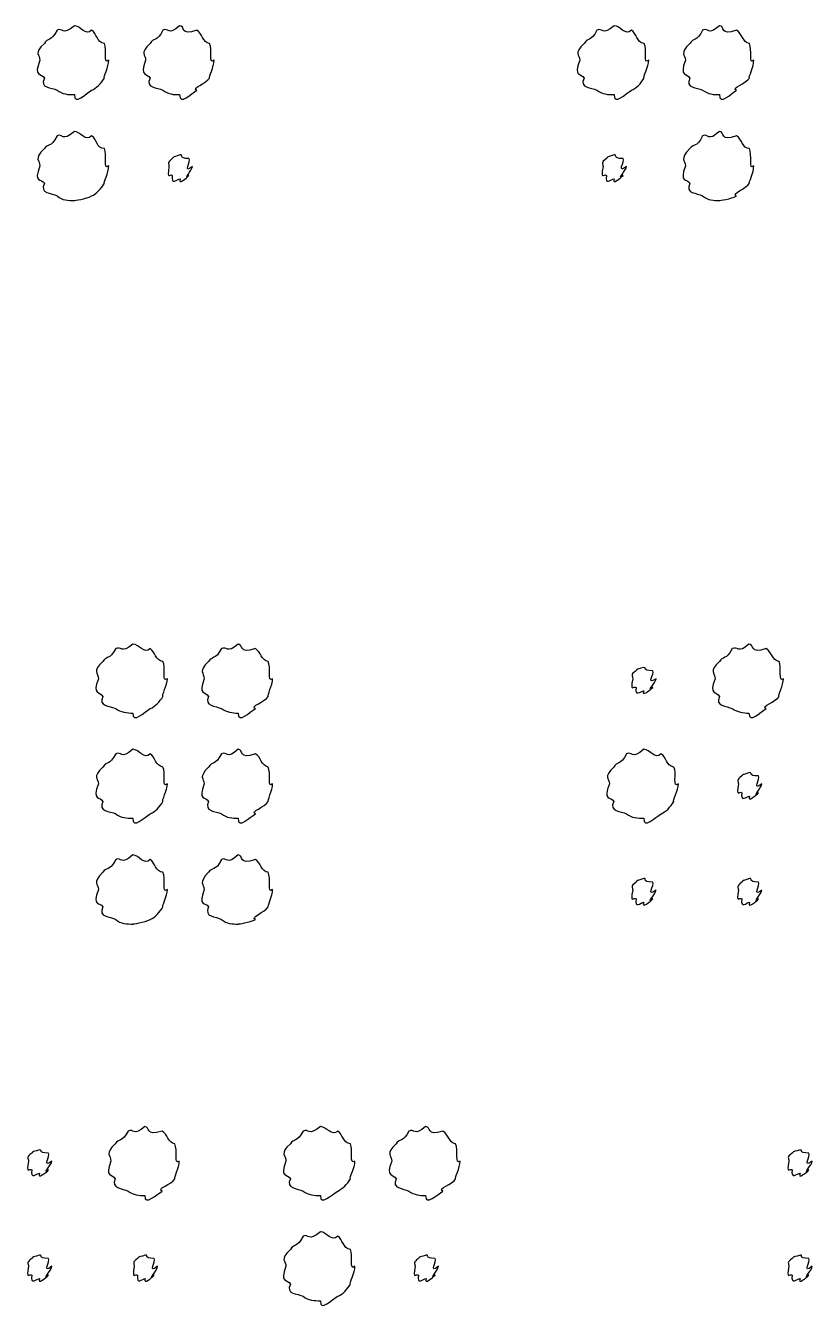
# Model space of a CAD drawing. Header units: millimetres. Extents: x -178 to -32, y 41 to 266.
# Drawn here: x -72.43 to -64.63, y 211.79 to 224.54 of the extents above; entities that cross this region are included whole.
import ezdxf

# ---------------------------------------------------------------- set-up
doc = ezdxf.new("R2010")
doc.units = ezdxf.units.MM
doc.layers.get('0').update_dxf_attribs({"linetype": 'CONTINUOUS'})

msp = doc.modelspace()

# ---------------------------------------------------------------- linework, layer by layer
at = {"color": 0}
for p, q in [((-71.9441, 224.536), (-71.9441, 224.536)), ((-70.9023, 224.536), (-70.9023, 224.536)), ((-66.596, 224.536), (-66.596, 224.536)), ((-65.5542, 224.536), (-65.5542, 224.536)), ((-71.9441, 223.489), (-71.9441, 223.489)), ((-65.5542, 223.489), (-65.5542, 223.489)), ((-70.897, 223.257), (-70.897, 223.257)), ((-66.596, 223.257), (-66.596, 223.257)), ((-71.3641, 218.408), (-71.3641, 218.408)), ((-70.3224, 218.408), (-70.3224, 218.408)), ((-65.2607, 218.408), (-65.2607, 218.408)), ((-66.3025, 218.176), (-66.3025, 218.176)), ((-71.3641, 217.366), (-71.3641, 217.366)), ((-70.3224, 217.366), (-70.3224, 217.366)), ((-66.3025, 217.366), (-66.3025, 217.366)), ((-65.2551, 217.135), (-65.2551, 217.135)), ((-71.3641, 216.319), (-71.3641, 216.319)), ((-70.3224, 216.319), (-70.3224, 216.319)), ((-66.3025, 216.087), (-66.3025, 216.087)), ((-65.2551, 216.087), (-65.2551, 216.087)), ((-71.247, 213.628), (-71.247, 213.628)), ((-69.5064, 213.628), (-69.5064, 213.628)), ((-68.4646, 213.628), (-68.4646, 213.628)), ((-72.2888, 213.396), (-72.2888, 213.396)), ((-64.7548, 213.396), (-64.7548, 213.396)), ((-69.5064, 212.586), (-69.5064, 212.586)), ((-72.2888, 212.354), (-72.2888, 212.354)), ((-71.2414, 212.354), (-71.2414, 212.354)), ((-68.459, 212.354), (-68.459, 212.354)), ((-64.7548, 212.354), (-64.7548, 212.354))]:
    msp.add_line(p, q, dxfattribs=at)
for points in [[(-71.9441, 224.536), (-72.0669, 224.429), (-72.0598, 224.521), (-72.1152, 224.492)], [(-71.7733, 224.492), (-71.8312, 224.429), (-71.8848, 224.536), (-71.9441, 224.536)], [(-70.9023, 224.536), (-71.0152, 224.429), (-71.0128, 224.521), (-71.0678, 224.492)], [(-70.7316, 224.492), (-70.9023, 224.429), (-70.8431, 224.536), (-70.9023, 224.536)], [(-66.596, 224.536), (-66.7187, 224.429), (-66.7117, 224.521), (-66.7667, 224.492)], [(-66.4252, 224.492), (-66.4831, 224.429), (-66.5367, 224.536), (-66.596, 224.536)], [(-65.5542, 224.536), (-65.6671, 224.429), (-65.6643, 224.521), (-65.7197, 224.492)], [(-65.3835, 224.492), (-65.5542, 224.429), (-65.495, 224.536), (-65.5542, 224.536)], [(-72.1152, 224.492), (-72.1769, 224.371), (-72.2115, 224.418), (-72.2418, 224.36)], [(-71.6467, 224.36), (-71.725, 224.371), (-71.7208, 224.462), (-71.7733, 224.492)], [(-71.0678, 224.492), (-71.1256, 224.371), (-71.1641, 224.418), (-71.1944, 224.36)], [(-70.6046, 224.36), (-70.6737, 224.371), (-70.6766, 224.462), (-70.7316, 224.492)], [(-66.7667, 224.492), (-66.8288, 224.371), (-66.8634, 224.418), (-66.8937, 224.36)], [(-66.2982, 224.36), (-66.3769, 224.371), (-66.3727, 224.462), (-66.4252, 224.492)], [(-65.7197, 224.492), (-65.7775, 224.371), (-65.816, 224.418), (-65.8463, 224.36)], [(-65.2565, 224.36), (-65.3256, 224.371), (-65.3281, 224.462), (-65.3835, 224.492)], [(-72.2418, 224.36), (-72.3533, 224.257), (-72.2859, 224.25), (-72.2859, 224.195)], [(-71.6026, 224.195), (-71.6629, 224.139), (-71.6164, 224.305), (-71.6467, 224.36)], [(-71.1944, 224.36), (-71.302, 224.257), (-71.2385, 224.25), (-71.2385, 224.195)], [(-70.5605, 224.195), (-70.6159, 224.139), (-70.5743, 224.305), (-70.6046, 224.36)], [(-66.8937, 224.36), (-67.0052, 224.257), (-66.9378, 224.25), (-66.9378, 224.195)], [(-66.2541, 224.195), (-66.3148, 224.139), (-66.2679, 224.305), (-66.2982, 224.36)], [(-65.8463, 224.36), (-65.9539, 224.257), (-65.8904, 224.25), (-65.8904, 224.195)], [(-65.2124, 224.195), (-65.2674, 224.139), (-65.2261, 224.305), (-65.2565, 224.36)], [(-72.2859, 224.195), (-72.3533, 224.021), (-72.2708, 224.073), (-72.2418, 224.018)], [(-71.6467, 224.018), (-71.6629, 224.021), (-71.6026, 224.131), (-71.6026, 224.195)], [(-71.2385, 224.195), (-71.302, 224.021), (-71.2234, 224.073), (-71.1944, 224.018)], [(-70.6046, 224.018), (-70.6159, 224.021), (-70.5605, 224.131), (-70.5605, 224.195)], [(-66.9378, 224.195), (-67.0052, 224.021), (-66.9226, 224.073), (-66.8937, 224.018)], [(-66.2982, 224.018), (-66.3148, 224.021), (-66.2541, 224.131), (-66.2541, 224.195)], [(-65.8904, 224.195), (-65.9539, 224.021), (-65.8753, 224.073), (-65.8463, 224.018)], [(-65.2565, 224.018), (-65.2674, 224.021), (-65.2124, 224.131), (-65.2124, 224.195)], [(-72.2418, 224.018), (-72.294, 223.915), (-72.1702, 223.926), (-72.1152, 223.897)], [(-71.7733, 223.897), (-71.725, 223.915), (-71.6795, 223.966), (-71.6467, 224.018)], [(-71.1944, 224.018), (-71.2442, 223.915), (-71.1228, 223.926), (-71.0678, 223.897)], [(-70.7316, 223.897), (-70.7923, 223.915), (-70.6335, 223.966), (-70.6046, 224.018)], [(-66.8937, 224.018), (-66.9459, 223.915), (-66.8221, 223.926), (-66.7667, 223.897)], [(-66.4252, 223.897), (-66.3769, 223.915), (-66.3314, 223.966), (-66.2982, 224.018)], [(-65.8463, 224.018), (-65.8961, 223.915), (-65.7747, 223.926), (-65.7197, 223.897)], [(-65.3835, 223.897), (-65.4438, 223.915), (-65.2854, 223.966), (-65.2565, 224.018)], [(-72.1152, 223.897), (-72.0669, 223.856), (-72.0019, 223.853), (-71.9441, 223.853)], [(-71.9441, 223.853), (-71.9497, 223.738), (-71.8284, 223.866), (-71.7733, 223.897)], [(-71.0678, 223.897), (-71.0152, 223.856), (-70.9574, 223.853), (-70.9023, 223.853)], [(-70.9023, 223.853), (-70.9023, 223.738), (-70.7866, 223.866), (-70.7316, 223.897)], [(-66.7667, 223.897), (-66.7187, 223.856), (-66.6538, 223.853), (-66.596, 223.853)], [(-66.596, 223.853), (-66.6016, 223.738), (-66.4803, 223.866), (-66.4252, 223.897)], [(-65.7197, 223.897), (-65.6671, 223.856), (-65.6093, 223.853), (-65.5542, 223.853)], [(-65.5542, 223.853), (-65.5542, 223.738), (-65.4385, 223.866), (-65.3835, 223.897)], [(-71.9441, 223.489), (-72.0669, 223.379), (-72.0598, 223.474), (-72.1152, 223.445)], [(-71.7733, 223.445), (-71.8312, 223.379), (-71.8848, 223.489), (-71.9441, 223.489)], [(-65.5542, 223.489), (-65.6671, 223.379), (-65.6643, 223.474), (-65.7197, 223.445)], [(-65.3835, 223.445), (-65.5542, 223.379), (-65.495, 223.489), (-65.5542, 223.489)], [(-72.1152, 223.445), (-72.1769, 223.319), (-72.2115, 223.373), (-72.2418, 223.318)], [(-71.6467, 223.318), (-71.725, 223.319), (-71.7208, 223.415), (-71.7733, 223.445)], [(-65.7197, 223.445), (-65.7775, 223.319), (-65.816, 223.373), (-65.8463, 223.318)], [(-65.2565, 223.318), (-65.3256, 223.319), (-65.3281, 223.415), (-65.3835, 223.445)], [(-72.2418, 223.318), (-72.3533, 223.209), (-72.2859, 223.205), (-72.2859, 223.147)], [(-71.6026, 223.147), (-71.6629, 223.092), (-71.6164, 223.263), (-71.6467, 223.318)], [(-70.974, 223.219), (-71.0304, 223.176), (-71.0071, 223.17), (-71.0071, 223.141)], [(-70.897, 223.257), (-70.9863, 223.224), (-70.9521, 223.243), (-70.974, 223.219)], [(-70.8089, 223.219), (-70.9203, 223.224), (-70.8597, 223.257), (-70.897, 223.257)], [(-70.7757, 223.141), (-70.8762, 223.059), (-70.7866, 223.197), (-70.8089, 223.219)], [(-66.6732, 223.219), (-66.7339, 223.176), (-66.7064, 223.17), (-66.7064, 223.141)], [(-66.596, 223.257), (-66.6898, 223.224), (-66.651, 223.243), (-66.6732, 223.219)], [(-66.5078, 223.219), (-66.6235, 223.224), (-66.5589, 223.257), (-66.596, 223.257)], [(-66.4746, 223.141), (-66.5794, 223.059), (-66.4859, 223.197), (-66.5078, 223.219)], [(-65.8463, 223.318), (-65.9539, 223.209), (-65.8904, 223.205), (-65.8904, 223.147)], [(-65.2124, 223.147), (-65.2674, 223.092), (-65.2261, 223.263), (-65.2565, 223.318)], [(-72.2859, 223.147), (-72.3533, 222.971), (-72.2708, 223.027), (-72.2418, 222.976)], [(-71.6467, 222.976), (-71.6629, 222.971), (-71.6026, 223.084), (-71.6026, 223.147)], [(-71.0071, 223.141), (-71.0304, 222.995), (-70.9962, 223.078), (-70.974, 223.053)], [(-70.8089, 223.053), (-70.8762, 222.995), (-70.7757, 223.109), (-70.7757, 223.141)], [(-66.7064, 223.141), (-66.7339, 222.995), (-66.6951, 223.078), (-66.6732, 223.053)], [(-66.5078, 223.053), (-66.5794, 222.995), (-66.4746, 223.109), (-66.4746, 223.141)], [(-65.8904, 223.147), (-65.9539, 222.971), (-65.8753, 223.027), (-65.8463, 222.976)], [(-65.2565, 222.976), (-65.2674, 222.971), (-65.2124, 223.084), (-65.2124, 223.147)], [(-72.2418, 222.976), (-72.294, 222.867), (-72.1702, 222.883), (-72.1152, 222.849)], [(-71.7733, 222.849), (-71.725, 222.867), (-71.6795, 222.924), (-71.6467, 222.976)], [(-70.974, 223.053), (-70.9863, 222.948), (-70.926, 223.02), (-70.897, 223.02)], [(-70.897, 223.02), (-70.9203, 222.948), (-70.8307, 223.031), (-70.8089, 223.053)], [(-66.6732, 223.053), (-66.6898, 222.948), (-66.6249, 223.02), (-66.596, 223.02)], [(-66.596, 223.02), (-66.6235, 222.948), (-66.53, 223.031), (-66.5078, 223.053)], [(-65.8463, 222.976), (-65.8961, 222.867), (-65.7747, 222.883), (-65.7197, 222.849)], [(-65.3835, 222.849), (-65.4438, 222.867), (-65.2854, 222.924), (-65.2565, 222.976)], [(-72.1152, 222.849), (-72.0669, 222.805), (-72.0019, 222.805), (-71.9441, 222.805)], [(-71.9441, 222.805), (-71.9497, 222.805), (-71.8284, 222.819), (-71.7733, 222.849)], [(-65.7197, 222.849), (-65.6671, 222.805), (-65.6093, 222.805), (-65.5542, 222.805)], [(-65.5542, 222.805), (-65.5542, 222.805), (-65.4385, 222.819), (-65.3835, 222.849)], [(-71.3641, 218.408), (-71.4865, 218.306), (-71.4798, 218.393), (-71.5349, 218.364)], [(-71.193, 218.364), (-71.2509, 218.306), (-71.3049, 218.408), (-71.3641, 218.408)], [(-70.3224, 218.408), (-70.4353, 218.306), (-70.4324, 218.393), (-70.4875, 218.364)], [(-70.1513, 218.364), (-70.3224, 218.306), (-70.2631, 218.408), (-70.3224, 218.408)], [(-65.2607, 218.408), (-65.3736, 218.306), (-65.3708, 218.393), (-65.4262, 218.364)], [(-65.09, 218.364), (-65.2607, 218.306), (-65.2014, 218.408), (-65.2607, 218.408)], [(-71.5349, 218.364), (-71.597, 218.248), (-71.6315, 218.292), (-71.6615, 218.237)], [(-71.0664, 218.237), (-71.145, 218.248), (-71.1408, 218.333), (-71.193, 218.364)], [(-70.4875, 218.364), (-70.5453, 218.248), (-70.5841, 218.292), (-70.6145, 218.237)], [(-70.0246, 218.237), (-70.0934, 218.248), (-70.0962, 218.333), (-70.1513, 218.364)], [(-65.4262, 218.364), (-65.484, 218.248), (-65.5225, 218.292), (-65.5528, 218.237)], [(-64.963, 218.237), (-65.0321, 218.248), (-65.0346, 218.333), (-65.09, 218.364)], [(-71.6615, 218.237), (-71.7733, 218.138), (-71.7056, 218.124), (-71.7056, 218.066)], [(-71.0223, 218.066), (-71.083, 218.019), (-71.036, 218.182), (-71.0664, 218.237)], [(-70.6145, 218.237), (-70.7217, 218.138), (-70.6586, 218.124), (-70.6586, 218.066)], [(-69.9805, 218.066), (-70.0356, 218.019), (-69.9943, 218.182), (-70.0246, 218.237)], [(-66.3797, 218.143), (-66.4404, 218.108), (-66.4129, 218.095), (-66.4129, 218.066)], [(-66.3025, 218.176), (-66.3963, 218.152), (-66.3575, 218.166), (-66.3797, 218.143)], [(-66.2143, 218.143), (-66.33, 218.152), (-66.2654, 218.176), (-66.3025, 218.176)], [(-66.1811, 218.066), (-66.2859, 217.991), (-66.1924, 218.121), (-66.2143, 218.143)], [(-65.5528, 218.237), (-65.6604, 218.138), (-65.5969, 218.124), (-65.5969, 218.066)], [(-64.9189, 218.066), (-64.9739, 218.019), (-64.9326, 218.182), (-64.963, 218.237)], [(-71.7056, 218.066), (-71.7733, 217.898), (-71.6908, 217.945), (-71.6615, 217.89)], [(-71.0664, 217.89), (-71.083, 217.898), (-71.0223, 218.003), (-71.0223, 218.066)], [(-70.6586, 218.066), (-70.7217, 217.898), (-70.6434, 217.945), (-70.6145, 217.89)], [(-70.0246, 217.89), (-70.0356, 217.898), (-69.9805, 218.003), (-69.9805, 218.066)], [(-66.4129, 218.066), (-66.4404, 217.924), (-66.4016, 218), (-66.3797, 217.978)], [(-66.2143, 217.978), (-66.2859, 217.924), (-66.1811, 218.029), (-66.1811, 218.066)], [(-65.5969, 218.066), (-65.6604, 217.898), (-65.5817, 217.945), (-65.5528, 217.89)], [(-64.963, 217.89), (-64.9739, 217.898), (-64.9189, 218.003), (-64.9189, 218.066)], [(-71.6615, 217.89), (-71.7141, 217.792), (-71.5899, 217.798), (-71.5349, 217.769)], [(-71.193, 217.769), (-71.145, 217.792), (-71.0995, 217.837), (-71.0664, 217.89)], [(-70.6145, 217.89), (-70.6639, 217.792), (-70.5429, 217.798), (-70.4875, 217.769)], [(-70.1513, 217.769), (-70.212, 217.792), (-70.0536, 217.837), (-70.0246, 217.89)], [(-66.3797, 217.978), (-66.3963, 217.88), (-66.3314, 217.945), (-66.3025, 217.945)], [(-66.3025, 217.945), (-66.33, 217.88), (-66.2365, 217.956), (-66.2143, 217.978)], [(-65.5528, 217.89), (-65.6026, 217.792), (-65.4812, 217.798), (-65.4262, 217.769)], [(-65.09, 217.769), (-65.1503, 217.792), (-64.9919, 217.837), (-64.963, 217.89)], [(-71.5349, 217.769), (-71.4865, 217.733), (-71.422, 217.725), (-71.3641, 217.725)], [(-71.3641, 217.725), (-71.3694, 217.616), (-71.2484, 217.738), (-71.193, 217.769)], [(-70.4875, 217.769), (-70.4353, 217.733), (-70.3774, 217.725), (-70.3224, 217.725)], [(-70.3224, 217.725), (-70.3224, 217.616), (-70.2063, 217.738), (-70.1513, 217.769)], [(-65.4262, 217.769), (-65.3736, 217.733), (-65.3157, 217.725), (-65.2607, 217.725)], [(-65.2607, 217.725), (-65.2607, 217.616), (-65.145, 217.738), (-65.09, 217.769)], [(-71.3641, 217.366), (-71.4865, 217.259), (-71.4798, 217.351), (-71.5349, 217.322)], [(-71.193, 217.322), (-71.2509, 217.259), (-71.3049, 217.366), (-71.3641, 217.366)], [(-70.3224, 217.366), (-70.4353, 217.259), (-70.4324, 217.351), (-70.4875, 217.322)], [(-70.1513, 217.322), (-70.3224, 217.259), (-70.2631, 217.366), (-70.3224, 217.366)], [(-66.3025, 217.366), (-66.4252, 217.259), (-66.4182, 217.351), (-66.4732, 217.322)], [(-66.1317, 217.322), (-66.1896, 217.259), (-66.2432, 217.366), (-66.3025, 217.366)], [(-71.5349, 217.322), (-71.597, 217.201), (-71.6315, 217.248), (-71.6615, 217.19)], [(-71.0664, 217.19), (-71.145, 217.201), (-71.1408, 217.292), (-71.193, 217.322)], [(-70.4875, 217.322), (-70.5453, 217.201), (-70.5841, 217.248), (-70.6145, 217.19)], [(-70.0246, 217.19), (-70.0934, 217.201), (-70.0962, 217.292), (-70.1513, 217.322)], [(-66.4732, 217.322), (-66.5353, 217.201), (-66.5699, 217.248), (-66.6002, 217.19)], [(-66.0047, 217.19), (-66.0834, 217.201), (-66.0792, 217.292), (-66.1317, 217.322)], [(-71.6615, 217.19), (-71.7733, 217.086), (-71.7056, 217.08), (-71.7056, 217.025)], [(-71.0223, 217.025), (-71.083, 216.969), (-71.036, 217.135), (-71.0664, 217.19)], [(-70.6145, 217.19), (-70.7217, 217.086), (-70.6586, 217.08), (-70.6586, 217.025)], [(-69.9805, 217.025), (-70.0356, 216.969), (-69.9943, 217.135), (-70.0246, 217.19)], [(-66.6002, 217.19), (-66.7117, 217.086), (-66.6443, 217.08), (-66.6443, 217.025)], [(-65.9606, 217.025), (-66.0213, 216.969), (-65.9744, 217.135), (-66.0047, 217.19)], [(-65.3323, 217.102), (-65.3888, 217.06), (-65.3655, 217.054), (-65.3655, 217.025)], [(-65.2551, 217.135), (-65.3447, 217.104), (-65.3105, 217.124), (-65.3323, 217.102)], [(-65.1669, 217.102), (-65.2787, 217.104), (-65.218, 217.135), (-65.2551, 217.135)], [(-65.1341, 217.025), (-65.2346, 216.943), (-65.145, 217.08), (-65.1669, 217.102)], [(-71.7056, 217.025), (-71.7733, 216.851), (-71.6908, 216.903), (-71.6615, 216.848)], [(-71.0664, 216.848), (-71.083, 216.851), (-71.0223, 216.961), (-71.0223, 217.025)], [(-70.6586, 217.025), (-70.7217, 216.851), (-70.6434, 216.903), (-70.6145, 216.848)], [(-70.0246, 216.848), (-70.0356, 216.851), (-69.9805, 216.961), (-69.9805, 217.025)], [(-66.6443, 217.025), (-66.7117, 216.851), (-66.6291, 216.903), (-66.6002, 216.848)], [(-66.0047, 216.848), (-66.0213, 216.851), (-65.9606, 216.961), (-65.9606, 217.025)], [(-65.3655, 217.025), (-65.3888, 216.877), (-65.3546, 216.958), (-65.3323, 216.936)], [(-65.1669, 216.936), (-65.2346, 216.877), (-65.1341, 216.987), (-65.1341, 217.025)], [(-71.6615, 216.848), (-71.7141, 216.745), (-71.5899, 216.756), (-71.5349, 216.727)], [(-71.193, 216.727), (-71.145, 216.745), (-71.0995, 216.796), (-71.0664, 216.848)], [(-70.6145, 216.848), (-70.6639, 216.745), (-70.5429, 216.756), (-70.4875, 216.727)], [(-70.1513, 216.727), (-70.212, 216.745), (-70.0536, 216.796), (-70.0246, 216.848)], [(-66.6002, 216.848), (-66.6524, 216.745), (-66.5286, 216.756), (-66.4732, 216.727)], [(-66.1317, 216.727), (-66.0834, 216.745), (-66.0379, 216.796), (-66.0047, 216.848)], [(-65.3323, 216.936), (-65.3447, 216.833), (-65.284, 216.903), (-65.2551, 216.903)], [(-65.2551, 216.903), (-65.2787, 216.833), (-65.1891, 216.914), (-65.1669, 216.936)], [(-71.5349, 216.727), (-71.4865, 216.686), (-71.422, 216.683), (-71.3641, 216.683)], [(-71.3641, 216.683), (-71.3694, 216.569), (-71.2484, 216.697), (-71.193, 216.727)], [(-70.4875, 216.727), (-70.4353, 216.686), (-70.3774, 216.683), (-70.3224, 216.683)], [(-70.3224, 216.683), (-70.3224, 216.569), (-70.2063, 216.697), (-70.1513, 216.727)], [(-66.4732, 216.727), (-66.4252, 216.686), (-66.3603, 216.683), (-66.3025, 216.683)], [(-66.3025, 216.683), (-66.3081, 216.569), (-66.1868, 216.697), (-66.1317, 216.727)], [(-71.5349, 216.275), (-71.597, 216.149), (-71.6315, 216.203), (-71.6615, 216.148)], [(-71.3641, 216.319), (-71.4865, 216.209), (-71.4798, 216.304), (-71.5349, 216.275)], [(-71.193, 216.275), (-71.2509, 216.209), (-71.3049, 216.319), (-71.3641, 216.319)], [(-71.0664, 216.148), (-71.145, 216.149), (-71.1408, 216.245), (-71.193, 216.275)], [(-70.4875, 216.275), (-70.5453, 216.149), (-70.5841, 216.203), (-70.6145, 216.148)], [(-70.3224, 216.319), (-70.4353, 216.209), (-70.4324, 216.304), (-70.4875, 216.275)], [(-70.1513, 216.275), (-70.3224, 216.209), (-70.2631, 216.319), (-70.3224, 216.319)], [(-70.0246, 216.148), (-70.0934, 216.149), (-70.0962, 216.245), (-70.1513, 216.275)], [(-71.6615, 216.148), (-71.7733, 216.039), (-71.7056, 216.035), (-71.7056, 215.977)], [(-71.0223, 215.977), (-71.083, 215.922), (-71.036, 216.093), (-71.0664, 216.148)], [(-70.6145, 216.148), (-70.7217, 216.039), (-70.6586, 216.035), (-70.6586, 215.977)], [(-69.9805, 215.977), (-70.0356, 215.922), (-69.9943, 216.093), (-70.0246, 216.148)], [(-66.3025, 216.087), (-66.3963, 216.055), (-66.3575, 216.074), (-66.3797, 216.049)], [(-66.2143, 216.049), (-66.33, 216.055), (-66.2654, 216.087), (-66.3025, 216.087)], [(-65.2551, 216.087), (-65.3447, 216.055), (-65.3105, 216.074), (-65.3323, 216.049)], [(-65.1669, 216.049), (-65.2787, 216.055), (-65.218, 216.087), (-65.2551, 216.087)], [(-71.7056, 215.977), (-71.7733, 215.801), (-71.6908, 215.857), (-71.6615, 215.806)], [(-71.0664, 215.806), (-71.083, 215.801), (-71.0223, 215.914), (-71.0223, 215.977)], [(-70.6586, 215.977), (-70.7217, 215.801), (-70.6434, 215.857), (-70.6145, 215.806)], [(-70.0246, 215.806), (-70.0356, 215.801), (-69.9805, 215.914), (-69.9805, 215.977)], [(-66.3797, 216.049), (-66.4404, 216.006), (-66.4129, 216.001), (-66.4129, 215.972)], [(-66.4129, 215.972), (-66.4404, 215.826), (-66.4016, 215.908), (-66.3797, 215.883)], [(-66.1811, 215.972), (-66.2859, 215.889), (-66.1924, 216.027), (-66.2143, 216.049)], [(-66.2143, 215.883), (-66.2859, 215.826), (-66.1811, 215.938), (-66.1811, 215.972)], [(-65.3323, 216.049), (-65.3888, 216.006), (-65.3655, 216.001), (-65.3655, 215.972)], [(-65.3655, 215.972), (-65.3888, 215.826), (-65.3546, 215.908), (-65.3323, 215.883)], [(-65.1341, 215.972), (-65.2346, 215.889), (-65.145, 216.027), (-65.1669, 216.049)], [(-65.1669, 215.883), (-65.2346, 215.826), (-65.1341, 215.938), (-65.1341, 215.972)], [(-66.3797, 215.883), (-66.3963, 215.779), (-66.3314, 215.85), (-66.3025, 215.85)], [(-66.3025, 215.85), (-66.33, 215.779), (-66.2365, 215.862), (-66.2143, 215.883)], [(-65.3323, 215.883), (-65.3447, 215.779), (-65.284, 215.85), (-65.2551, 215.85)], [(-65.2551, 215.85), (-65.2787, 215.779), (-65.1891, 215.862), (-65.1669, 215.883)], [(-71.6615, 215.806), (-71.7141, 215.698), (-71.5899, 215.713), (-71.5349, 215.68)], [(-71.193, 215.68), (-71.145, 215.698), (-71.0995, 215.754), (-71.0664, 215.806)], [(-70.6145, 215.806), (-70.6639, 215.698), (-70.5429, 215.713), (-70.4875, 215.68)], [(-70.1513, 215.68), (-70.212, 215.698), (-70.0536, 215.754), (-70.0246, 215.806)], [(-71.5349, 215.68), (-71.4865, 215.635), (-71.422, 215.635), (-71.3641, 215.635)], [(-71.3641, 215.635), (-71.3694, 215.635), (-71.2484, 215.649), (-71.193, 215.68)], [(-70.4875, 215.68), (-70.4353, 215.635), (-70.3774, 215.635), (-70.3224, 215.635)], [(-70.3224, 215.635), (-70.3224, 215.635), (-70.2063, 215.649), (-70.1513, 215.68)], [(-71.4121, 213.584), (-71.4703, 213.468), (-71.5088, 213.512), (-71.5391, 213.457)], [(-71.247, 213.628), (-71.3599, 213.526), (-71.3571, 213.613), (-71.4121, 213.584)], [(-71.0759, 213.584), (-71.247, 213.526), (-71.1877, 213.628), (-71.247, 213.628)], [(-70.9493, 213.457), (-71.018, 213.468), (-71.0209, 213.553), (-71.0759, 213.584)], [(-69.6771, 213.584), (-69.7392, 213.468), (-69.7738, 213.512), (-69.8041, 213.457)], [(-69.5064, 213.628), (-69.6292, 213.526), (-69.6221, 213.613), (-69.6771, 213.584)], [(-69.3357, 213.584), (-69.3935, 213.526), (-69.4471, 213.628), (-69.5064, 213.628)], [(-69.2087, 213.457), (-69.2873, 213.468), (-69.2831, 213.553), (-69.3357, 213.584)], [(-68.6301, 213.584), (-68.6879, 213.468), (-68.7264, 213.512), (-68.7567, 213.457)], [(-68.4646, 213.628), (-68.5775, 213.526), (-68.5747, 213.613), (-68.6301, 213.584)], [(-68.2939, 213.584), (-68.4646, 213.526), (-68.4054, 213.628), (-68.4646, 213.628)], [(-68.1669, 213.457), (-68.236, 213.468), (-68.2385, 213.553), (-68.2939, 213.584)], [(-71.5391, 213.457), (-71.6467, 213.358), (-71.5832, 213.344), (-71.5832, 213.286)], [(-70.9052, 213.286), (-70.9602, 213.239), (-70.9189, 213.402), (-70.9493, 213.457)], [(-69.8041, 213.457), (-69.9156, 213.358), (-69.8482, 213.344), (-69.8482, 213.286)], [(-69.1646, 213.286), (-69.2252, 213.239), (-69.1783, 213.402), (-69.2087, 213.457)], [(-68.7567, 213.457), (-68.8643, 213.358), (-68.8008, 213.344), (-68.8008, 213.286)], [(-68.1228, 213.286), (-68.1778, 213.239), (-68.1366, 213.402), (-68.1669, 213.457)], [(-72.366, 213.363), (-72.4263, 213.327), (-72.3988, 213.315), (-72.3988, 213.286)], [(-72.3988, 213.286), (-72.4263, 213.144), (-72.3879, 213.22), (-72.366, 213.198)], [(-72.2888, 213.396), (-72.3822, 213.371), (-72.3438, 213.385), (-72.366, 213.363)], [(-72.2006, 213.363), (-72.3163, 213.371), (-72.2514, 213.396), (-72.2888, 213.396)], [(-72.1674, 213.286), (-72.2722, 213.21), (-72.1783, 213.341), (-72.2006, 213.363)], [(-72.2006, 213.198), (-72.2722, 213.144), (-72.1674, 213.249), (-72.1674, 213.286)], [(-71.5832, 213.286), (-71.6467, 213.118), (-71.568, 213.165), (-71.5391, 213.11)], [(-70.9493, 213.11), (-70.9602, 213.118), (-70.9052, 213.222), (-70.9052, 213.286)], [(-69.8482, 213.286), (-69.9156, 213.118), (-69.8331, 213.165), (-69.8041, 213.11)], [(-69.2087, 213.11), (-69.2252, 213.118), (-69.1646, 213.222), (-69.1646, 213.286)], [(-68.8008, 213.286), (-68.8643, 213.118), (-68.7857, 213.165), (-68.7567, 213.11)], [(-68.1669, 213.11), (-68.1778, 213.118), (-68.1228, 213.222), (-68.1228, 213.286)], [(-64.8321, 213.363), (-64.8928, 213.327), (-64.8652, 213.315), (-64.8652, 213.286)], [(-64.8652, 213.286), (-64.8928, 213.144), (-64.8543, 213.22), (-64.8321, 213.198)], [(-64.7548, 213.396), (-64.8487, 213.371), (-64.8102, 213.385), (-64.8321, 213.363)], [(-64.6666, 213.363), (-64.7823, 213.371), (-64.7178, 213.396), (-64.7548, 213.396)], [(-64.6338, 213.286), (-64.7382, 213.21), (-64.6448, 213.341), (-64.6666, 213.363)], [(-64.6666, 213.198), (-64.7382, 213.144), (-64.6338, 213.249), (-64.6338, 213.286)], [(-72.366, 213.198), (-72.3822, 213.1), (-72.3177, 213.165), (-72.2888, 213.165)], [(-72.2888, 213.165), (-72.3163, 213.1), (-72.2224, 213.175), (-72.2006, 213.198)], [(-64.8321, 213.198), (-64.8487, 213.1), (-64.7838, 213.165), (-64.7548, 213.165)], [(-64.7548, 213.165), (-64.7823, 213.1), (-64.6889, 213.175), (-64.6666, 213.198)], [(-71.5391, 213.11), (-71.5885, 213.012), (-71.4675, 213.017), (-71.4121, 212.988)], [(-71.0759, 212.988), (-71.1366, 213.012), (-70.9782, 213.057), (-70.9493, 213.11)], [(-69.8041, 213.11), (-69.8564, 213.012), (-69.7325, 213.017), (-69.6771, 212.988)], [(-69.3357, 212.988), (-69.2873, 213.012), (-69.2418, 213.057), (-69.2087, 213.11)], [(-68.7567, 213.11), (-68.8065, 213.012), (-68.6851, 213.017), (-68.6301, 212.988)], [(-68.2939, 212.988), (-68.3542, 213.012), (-68.1958, 213.057), (-68.1669, 213.11)], [(-71.4121, 212.988), (-71.3599, 212.953), (-71.302, 212.944), (-71.247, 212.944)], [(-71.247, 212.944), (-71.247, 212.835), (-71.1313, 212.958), (-71.0759, 212.988)], [(-69.6771, 212.988), (-69.6292, 212.953), (-69.5643, 212.944), (-69.5064, 212.944)], [(-69.5064, 212.944), (-69.512, 212.835), (-69.3907, 212.958), (-69.3357, 212.988)], [(-68.6301, 212.988), (-68.5775, 212.953), (-68.5197, 212.944), (-68.4646, 212.944)], [(-68.4646, 212.944), (-68.4646, 212.835), (-68.3489, 212.958), (-68.2939, 212.988)], [(-69.6771, 212.542), (-69.7392, 212.421), (-69.7738, 212.467), (-69.8041, 212.409)], [(-69.5064, 212.586), (-69.6292, 212.478), (-69.6221, 212.571), (-69.6771, 212.542)], [(-69.3357, 212.542), (-69.3935, 212.478), (-69.4471, 212.586), (-69.5064, 212.586)], [(-69.2087, 212.409), (-69.2873, 212.421), (-69.2831, 212.512), (-69.3357, 212.542)], [(-69.8041, 212.409), (-69.9156, 212.306), (-69.8482, 212.299), (-69.8482, 212.244)], [(-69.1646, 212.244), (-69.2252, 212.189), (-69.1783, 212.354), (-69.2087, 212.409)], [(-72.366, 212.321), (-72.4263, 212.28), (-72.3988, 212.273), (-72.3988, 212.244)], [(-72.2888, 212.354), (-72.3822, 212.324), (-72.3438, 212.343), (-72.366, 212.321)], [(-72.2006, 212.321), (-72.3163, 212.324), (-72.2514, 212.354), (-72.2888, 212.354)], [(-72.1674, 212.244), (-72.2722, 212.163), (-72.1783, 212.299), (-72.2006, 212.321)], [(-71.3186, 212.321), (-71.3751, 212.28), (-71.3518, 212.273), (-71.3518, 212.244)], [(-71.2414, 212.354), (-71.331, 212.324), (-71.2964, 212.343), (-71.3186, 212.321)], [(-71.1532, 212.321), (-71.2646, 212.324), (-71.2043, 212.354), (-71.2414, 212.354)], [(-71.12, 212.244), (-71.2205, 212.163), (-71.1313, 212.299), (-71.1532, 212.321)], [(-68.5363, 212.321), (-68.5927, 212.28), (-68.5694, 212.273), (-68.5694, 212.244)], [(-68.459, 212.354), (-68.5486, 212.324), (-68.5144, 212.343), (-68.5363, 212.321)], [(-68.3708, 212.321), (-68.4826, 212.324), (-68.422, 212.354), (-68.459, 212.354)], [(-68.338, 212.244), (-68.4385, 212.163), (-68.3489, 212.299), (-68.3708, 212.321)], [(-64.8321, 212.321), (-64.8928, 212.28), (-64.8652, 212.273), (-64.8652, 212.244)], [(-64.7548, 212.354), (-64.8487, 212.324), (-64.8102, 212.343), (-64.8321, 212.321)], [(-64.6666, 212.321), (-64.7823, 212.324), (-64.7178, 212.354), (-64.7548, 212.354)], [(-64.6338, 212.244), (-64.7382, 212.163), (-64.6448, 212.299), (-64.6666, 212.321)], [(-72.3988, 212.244), (-72.4263, 212.097), (-72.3879, 212.178), (-72.366, 212.156)], [(-72.366, 212.156), (-72.3822, 212.053), (-72.3177, 212.123), (-72.2888, 212.123)], [(-72.2888, 212.123), (-72.3163, 212.053), (-72.2224, 212.134), (-72.2006, 212.156)], [(-72.2006, 212.156), (-72.2722, 212.097), (-72.1674, 212.207), (-72.1674, 212.244)], [(-71.3518, 212.244), (-71.3751, 212.097), (-71.3405, 212.178), (-71.3186, 212.156)], [(-71.3186, 212.156), (-71.331, 212.053), (-71.2703, 212.123), (-71.2414, 212.123)], [(-71.2414, 212.123), (-71.2646, 212.053), (-71.1754, 212.134), (-71.1532, 212.156)], [(-71.1532, 212.156), (-71.2205, 212.097), (-71.12, 212.207), (-71.12, 212.244)], [(-69.8482, 212.244), (-69.9156, 212.071), (-69.8331, 212.123), (-69.8041, 212.068)], [(-69.2087, 212.068), (-69.2252, 212.071), (-69.1646, 212.181), (-69.1646, 212.244)], [(-68.5694, 212.244), (-68.5927, 212.097), (-68.5585, 212.178), (-68.5363, 212.156)], [(-68.5363, 212.156), (-68.5486, 212.053), (-68.4879, 212.123), (-68.459, 212.123)], [(-68.459, 212.123), (-68.4826, 212.053), (-68.393, 212.134), (-68.3708, 212.156)], [(-68.3708, 212.156), (-68.4385, 212.097), (-68.338, 212.207), (-68.338, 212.244)], [(-64.8652, 212.244), (-64.8928, 212.097), (-64.8543, 212.178), (-64.8321, 212.156)], [(-64.8321, 212.156), (-64.8487, 212.053), (-64.7838, 212.123), (-64.7548, 212.123)], [(-64.7548, 212.123), (-64.7823, 212.053), (-64.6889, 212.134), (-64.6666, 212.156)], [(-64.6666, 212.156), (-64.7382, 212.097), (-64.6338, 212.207), (-64.6338, 212.244)], [(-69.8041, 212.068), (-69.8564, 211.964), (-69.7325, 211.975), (-69.6771, 211.946)], [(-69.3357, 211.946), (-69.2873, 211.964), (-69.2418, 212.015), (-69.2087, 212.068)], [(-69.6771, 211.946), (-69.6292, 211.905), (-69.5643, 211.902), (-69.5064, 211.902)], [(-69.5064, 211.902), (-69.512, 211.788), (-69.3907, 211.916), (-69.3357, 211.946)]]:
    msp.add_open_spline(points, degree=3, dxfattribs=at)

doc.saveas('drawing.dxf')
